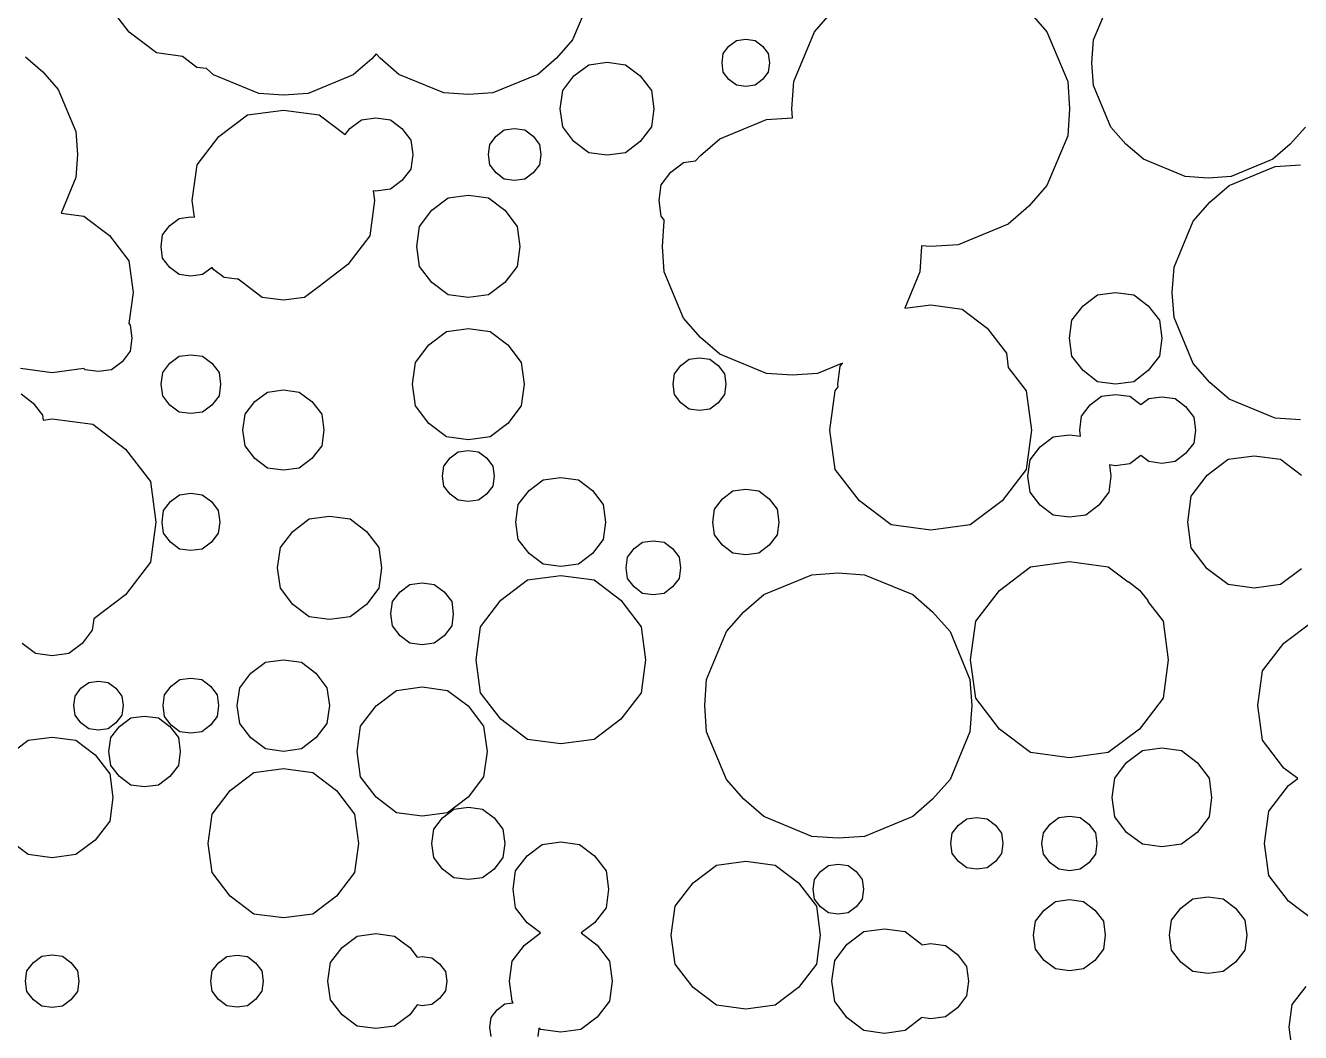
# Model space of a CAD drawing. Extents: x 58 to 158, y 90 to 190.
# Drawn here: x 101 to 122.37, y 139.88 to 156.76 of the extents above; entities that cross this region are included whole.
import ezdxf

# ---------------------------------------------------------------- set-up
doc = ezdxf.new("R2010")
doc.units = 0
doc.layers.get('0').update_dxf_attribs({"linetype": 'CONTINUOUS'})

msp = doc.modelspace()

# ---------------------------------------------------------------- linework, layer by layer
at = {"color": 9}
for p, q in [((102.742, 156.654), (102.391, 157.11)), ((110.484, 157.27), (110.173, 156.523)), ((103.201, 156.305), (102.742, 156.654)), ((110.173, 156.523), (109.901, 156.215)), ((103.633, 156.247), (103.201, 156.305)), ((103.876, 156.063), (103.633, 156.247)), ((106.881, 156.291), (106.806, 156.208)), ((106.95, 156.215), (106.881, 156.291)), ((107.261, 155.944), (106.95, 156.215)), ((109.901, 156.215), (109.59, 155.944)), ((104.035, 156.042), (103.876, 156.063)), ((104.156, 155.936), (104.035, 156.042)), ((106.806, 156.208), (106.495, 155.936)), ((104.912, 155.626), (104.156, 155.936)), ((106.495, 155.936), (105.739, 155.626)), ((108.013, 155.634), (107.261, 155.944)), ((109.59, 155.944), (108.838, 155.634)), ((105.325, 155.598), (104.912, 155.626)), ((105.739, 155.626), (105.325, 155.598)), ((108.426, 155.607), (108.013, 155.634)), ((108.838, 155.634), (108.426, 155.607)), ((107.813, 153.666), (108.087, 153.873)), ((108.087, 153.873), (108.426, 153.919)), ((108.426, 153.919), (108.765, 153.873)), ((108.765, 153.873), (109.036, 153.666)), ((107.607, 153.396), (107.813, 153.666)), ((109.036, 153.666), (109.244, 153.396)), ((107.561, 153.06), (107.607, 153.396)), ((109.244, 153.396), (109.289, 153.06)), ((107.607, 152.724), (107.561, 153.06)), ((109.289, 153.06), (109.244, 152.724)), ((107.813, 152.454), (107.607, 152.724)), ((109.244, 152.724), (109.036, 152.454)), ((108.087, 152.247), (107.813, 152.454)), ((109.036, 152.454), (108.765, 152.247)), ((108.426, 152.202), (108.087, 152.247)), ((108.765, 152.247), (108.426, 152.202)), ((108.119, 149.513), (108.256, 149.616)), ((108.256, 149.616), (108.426, 149.64)), ((108.426, 149.64), (108.595, 149.616)), ((108.595, 149.616), (108.73, 149.513)), ((107.993, 149.21), (108.016, 149.378)), ((108.016, 149.378), (108.119, 149.513)), ((108.73, 149.513), (108.835, 149.378)), ((108.835, 149.378), (108.857, 149.21)), ((108.016, 149.042), (107.993, 149.21)), ((108.857, 149.21), (108.835, 149.042)), ((108.119, 148.907), (108.016, 149.042)), ((108.835, 149.042), (108.73, 148.907)), ((108.256, 148.803), (108.119, 148.907)), ((108.426, 148.781), (108.256, 148.803)), ((108.595, 148.803), (108.426, 148.781)), ((108.73, 148.907), (108.595, 148.803)), ((104.779, 145.903), (105.023, 146.086)), ((105.023, 146.086), (105.325, 146.126)), ((105.325, 146.126), (105.628, 146.086)), ((105.628, 146.086), (105.87, 145.903)), ((103.446, 145.688), (103.592, 145.798)), ((103.592, 145.798), (103.775, 145.822)), ((103.775, 145.822), (103.958, 145.798)), ((103.958, 145.798), (104.104, 145.688)), ((104.594, 145.661), (104.779, 145.903)), ((105.87, 145.903), (106.055, 145.661)), ((103.31, 145.36), (103.335, 145.542)), ((103.335, 145.542), (103.446, 145.688)), ((104.104, 145.688), (104.215, 145.542)), ((104.215, 145.542), (104.24, 145.36)), ((104.553, 145.36), (104.594, 145.661)), ((106.055, 145.661), (106.097, 145.36)), ((103.335, 145.179), (103.31, 145.36)), ((104.24, 145.36), (104.215, 145.179)), ((104.594, 145.059), (104.553, 145.36)), ((106.097, 145.36), (106.055, 145.059)), ((103.446, 145.033), (103.335, 145.179)), ((104.215, 145.179), (104.104, 145.033)), ((103.592, 144.923), (103.446, 145.033)), ((103.775, 144.898), (103.592, 144.923)), ((103.958, 144.923), (103.775, 144.898)), ((104.104, 145.033), (103.958, 144.923)), ((104.779, 144.818), (104.594, 145.059)), ((106.055, 145.059), (105.87, 144.818)), ((105.023, 144.635), (104.779, 144.818)), ((105.87, 144.818), (105.628, 144.635)), ((105.325, 144.593), (105.023, 144.635)), ((105.628, 144.635), (105.325, 144.593)), ((112.191, 142.387), (112.586, 142.686)), ((112.586, 142.686), (113.075, 142.751)), ((113.075, 142.751), (113.566, 142.686)), ((113.566, 142.686), (113.958, 142.387)), ((114.226, 142.444), (114.328, 142.576)), ((114.328, 142.576), (114.46, 142.677)), ((114.46, 142.677), (114.625, 142.699)), ((114.625, 142.699), (114.791, 142.677)), ((114.791, 142.677), (114.923, 142.576)), ((114.923, 142.576), (115.024, 142.444)), ((111.893, 141.997), (112.191, 142.387)), ((113.958, 142.387), (114.259, 141.997)), ((114.204, 142.28), (114.226, 142.444)), ((115.024, 142.444), (115.047, 142.28)), ((114.226, 142.116), (114.204, 142.28)), ((114.328, 141.985), (114.226, 142.116)), ((115.024, 142.116), (114.923, 141.985)), ((115.047, 142.28), (115.024, 142.116)), ((111.826, 141.511), (111.893, 141.997)), ((114.259, 141.997), (114.323, 141.511)), ((114.46, 141.884), (114.328, 141.985)), ((114.923, 141.985), (114.791, 141.884)), ((114.625, 141.862), (114.46, 141.884)), ((114.791, 141.884), (114.625, 141.862)), ((111.893, 141.023), (111.826, 141.511)), ((114.323, 141.511), (114.259, 141.023)), ((112.191, 140.633), (111.893, 141.023)), ((114.259, 141.023), (113.958, 140.633)), ((112.586, 140.335), (112.191, 140.633)), ((113.958, 140.633), (113.566, 140.335)), ((113.075, 140.269), (112.586, 140.335)), ((113.566, 140.335), (113.075, 140.269))]:
    msp.add_line(p, q, dxfattribs=at)
at = {"color": 132}
for p, q in [((118.904, 156.522), (119.195, 157.219)), ((118.878, 156.14), (118.904, 156.522)), ((118.904, 155.758), (118.878, 156.14)), ((119.195, 155.061), (118.904, 155.758)), ((119.448, 154.773), (119.195, 155.061)), ((122.455, 155.061), (122.202, 154.773)), ((119.739, 154.521), (119.448, 154.773)), ((122.202, 154.773), (121.912, 154.521)), ((120.44, 154.231), (119.739, 154.521)), ((121.912, 154.521), (121.21, 154.231)), ((120.825, 154.205), (120.44, 154.231)), ((121.21, 154.231), (120.825, 154.205)), ((118.728, 152.064), (118.971, 152.248)), ((118.971, 152.248), (119.275, 152.289)), ((119.275, 152.289), (119.579, 152.248)), ((119.579, 152.248), (119.822, 152.064)), ((118.541, 151.821), (118.728, 152.064)), ((119.822, 152.064), (120.008, 151.821)), ((118.502, 151.519), (118.541, 151.821)), ((120.008, 151.821), (120.049, 151.519)), ((118.541, 151.219), (118.502, 151.519)), ((120.049, 151.519), (120.008, 151.219)), ((118.728, 150.977), (118.541, 151.219)), ((120.008, 151.219), (119.822, 150.977)), ((118.971, 150.792), (118.728, 150.977)), ((119.822, 150.977), (119.579, 150.792)), ((119.275, 150.752), (118.971, 150.792)), ((119.579, 150.792), (119.275, 150.752)), ((122.096, 146.407), (122.566, 146.764)), ((121.737, 145.941), (122.096, 146.407)), ((121.659, 145.36), (121.737, 145.941)), ((121.737, 144.779), (121.659, 145.36)), ((122.096, 144.312), (121.737, 144.779)), ((104.83, 144.236), (105.325, 144.303)), ((105.325, 144.303), (105.82, 144.236)), ((122.327, 144.137), (122.096, 144.312)), ((104.435, 143.935), (104.83, 144.236)), ((105.82, 144.236), (106.216, 143.935)), ((122.174, 144.02), (122.327, 144.137)), ((104.132, 143.542), (104.435, 143.935)), ((106.216, 143.935), (106.518, 143.542)), ((121.842, 143.589), (122.174, 144.02)), ((104.065, 143.05), (104.132, 143.542)), ((106.518, 143.542), (106.586, 143.05)), ((121.769, 143.05), (121.842, 143.589)), ((104.132, 142.559), (104.065, 143.05)), ((106.586, 143.05), (106.518, 142.559)), ((121.842, 142.511), (121.769, 143.05)), ((104.435, 142.165), (104.132, 142.559)), ((106.518, 142.559), (106.216, 142.165)), ((122.174, 142.08), (121.842, 142.511)), ((104.83, 141.864), (104.435, 142.165)), ((106.216, 142.165), (105.82, 141.864)), ((122.608, 141.751), (122.174, 142.08)), ((105.325, 141.799), (104.83, 141.864)), ((105.82, 141.864), (105.325, 141.799))]:
    msp.add_line(p, q, dxfattribs=at)
at = {"color": 15}
for p, q in [((114.227, 156.659), (114.53, 157.004)), ((117.821, 157.004), (118.124, 156.659)), ((113.88, 155.827), (114.227, 156.659)), ((118.124, 156.659), (118.471, 155.827)), ((113.848, 155.37), (113.88, 155.827)), ((118.471, 155.827), (118.502, 155.37)), ((113.859, 155.217), (113.848, 155.37)), ((118.502, 155.37), (118.471, 154.914)), ((112.638, 154.867), (113.421, 155.189)), ((113.421, 155.189), (113.851, 155.218)), ((113.851, 155.218), (113.859, 155.217)), ((112.314, 154.585), (112.638, 154.867)), ((118.471, 154.914), (118.124, 154.08)), ((112.234, 154.495), (112.314, 154.585)), ((111.658, 154.095), (111.821, 154.306)), ((111.821, 154.306), (112.034, 154.468)), ((112.034, 154.468), (112.234, 154.495)), ((111.622, 153.831), (111.658, 154.095)), ((118.124, 154.08), (117.821, 153.735)), ((111.658, 153.566), (111.622, 153.831)), ((117.821, 153.735), (117.474, 153.434)), ((111.711, 153.497), (111.658, 153.566)), ((111.679, 153.06), (111.706, 153.486)), ((111.706, 153.486), (111.711, 153.497)), ((117.474, 153.434), (116.634, 153.089)), ((111.706, 152.634), (111.679, 153.06)), ((116.021, 153.06), (115.994, 152.634)), ((116.175, 153.059), (116.021, 153.069)), ((116.021, 153.069), (116.021, 153.06)), ((116.634, 153.089), (116.175, 153.059)), ((112.032, 151.856), (111.706, 152.634)), ((115.994, 152.634), (115.739, 152.023)), ((115.739, 152.023), (116.175, 152.08)), ((116.175, 152.08), (116.701, 152.01)), ((116.701, 152.01), (117.122, 151.69)), ((112.314, 151.535), (112.032, 151.856)), ((112.638, 151.253), (112.314, 151.535)), ((117.122, 151.69), (117.443, 151.273)), ((111.988, 151.061), (112.127, 151.167)), ((112.127, 151.167), (112.3, 151.19)), ((112.3, 151.19), (112.474, 151.167)), ((112.474, 151.167), (112.613, 151.061)), ((113.421, 150.931), (112.638, 151.253)), ((114.697, 151.102), (114.279, 150.931)), ((114.66, 151.055), (114.697, 151.102)), ((117.443, 151.273), (117.476, 151.029)), ((111.858, 150.75), (111.882, 150.923)), ((111.882, 150.923), (111.988, 151.061)), ((112.613, 151.061), (112.72, 150.923)), ((112.72, 150.923), (112.743, 150.75)), ((113.851, 150.902), (113.421, 150.931)), ((114.279, 150.931), (113.851, 150.902)), ((114.618, 150.75), (114.66, 151.055)), ((117.476, 151.029), (117.777, 150.639)), ((111.882, 150.578), (111.858, 150.75)), ((112.743, 150.75), (112.72, 150.578)), ((114.574, 150.639), (114.625, 150.705)), ((114.625, 150.705), (114.618, 150.75)), ((111.988, 150.439), (111.882, 150.578)), ((112.72, 150.578), (112.613, 150.439)), ((114.485, 149.98), (114.574, 150.639)), ((117.777, 150.639), (117.865, 149.98)), ((118.849, 150.403), (119.039, 150.547)), ((119.039, 150.547), (119.275, 150.578)), ((119.275, 150.578), (119.512, 150.547)), ((119.512, 150.547), (119.696, 150.408)), ((119.696, 150.408), (119.83, 150.508)), ((119.83, 150.508), (120.051, 150.538)), ((120.051, 150.538), (120.27, 150.508)), ((120.27, 150.508), (120.448, 150.374)), ((112.127, 150.333), (111.988, 150.439)), ((112.3, 150.311), (112.127, 150.333)), ((112.474, 150.333), (112.3, 150.311)), ((112.613, 150.439), (112.474, 150.333)), ((118.704, 150.215), (118.849, 150.403)), ((120.448, 150.374), (120.583, 150.199)), ((118.673, 149.98), (118.704, 150.215)), ((120.583, 150.199), (120.612, 149.98)), ((114.574, 149.321), (114.485, 149.98)), ((117.865, 149.98), (117.777, 149.321)), ((118.008, 149.699), (118.227, 149.866)), ((118.227, 149.866), (118.5, 149.902)), ((118.5, 149.902), (118.686, 149.877)), ((118.686, 149.877), (118.673, 149.98)), ((120.612, 149.98), (120.583, 149.761)), ((117.84, 149.481), (118.008, 149.699)), ((120.583, 149.761), (120.448, 149.586)), ((117.804, 149.21), (117.84, 149.481)), ((119.275, 149.382), (119.172, 149.396)), ((119.172, 149.396), (119.196, 149.21)), ((119.512, 149.414), (119.275, 149.382)), ((119.696, 149.553), (119.512, 149.414)), ((119.83, 149.453), (119.696, 149.553)), ((120.051, 149.422), (119.83, 149.453)), ((120.27, 149.453), (120.051, 149.422)), ((120.448, 149.586), (120.27, 149.453)), ((114.979, 148.792), (114.574, 149.321)), ((117.777, 149.321), (117.37, 148.792)), ((117.84, 148.939), (117.804, 149.21)), ((119.196, 149.21), (119.16, 148.939)), ((115.511, 148.389), (114.979, 148.792)), ((117.37, 148.792), (116.838, 148.389)), ((118.008, 148.721), (117.84, 148.939)), ((119.16, 148.939), (118.992, 148.721)), ((118.227, 148.555), (118.008, 148.721)), ((118.5, 148.518), (118.227, 148.555)), ((118.773, 148.555), (118.5, 148.518)), ((118.992, 148.721), (118.773, 148.555)), ((116.175, 148.3), (115.511, 148.389)), ((116.838, 148.389), (116.175, 148.3)), ((107.155, 147.104), (107.28, 147.267)), ((107.28, 147.267), (107.446, 147.392)), ((107.446, 147.392), (107.649, 147.42)), ((107.649, 147.42), (107.855, 147.392)), ((107.855, 147.392), (108.02, 147.267)), ((108.02, 147.267), (108.146, 147.104)), ((107.127, 146.9), (107.155, 147.104)), ((108.146, 147.104), (108.173, 146.9)), ((107.155, 146.696), (107.127, 146.9)), ((108.173, 146.9), (108.146, 146.696)), ((107.28, 146.532), (107.155, 146.696)), ((108.146, 146.696), (108.02, 146.532)), ((107.446, 146.408), (107.28, 146.532)), ((107.649, 146.381), (107.446, 146.408)), ((107.855, 146.408), (107.649, 146.381)), ((108.02, 146.532), (107.855, 146.408)), ((101.933, 145.65), (102.063, 145.748)), ((102.063, 145.748), (102.225, 145.77)), ((102.225, 145.77), (102.387, 145.748)), ((102.387, 145.748), (102.517, 145.65)), ((101.834, 145.521), (101.933, 145.65)), ((102.517, 145.65), (102.616, 145.521)), ((101.812, 145.36), (101.834, 145.521)), ((101.834, 145.2), (101.812, 145.36)), ((102.616, 145.521), (102.638, 145.36)), ((102.638, 145.36), (102.616, 145.2)), ((101.933, 145.07), (101.834, 145.2)), ((102.616, 145.2), (102.517, 145.07)), ((102.063, 144.972), (101.933, 145.07)), ((102.225, 144.95), (102.063, 144.972)), ((102.387, 144.972), (102.225, 144.95)), ((102.517, 145.07), (102.387, 144.972))]:
    msp.add_line(p, q, dxfattribs=at)
at = {"color": 142}
for p, q in [((112.794, 156.42), (112.919, 156.515)), ((112.919, 156.515), (113.075, 156.536)), ((113.075, 156.536), (113.232, 156.515)), ((113.232, 156.515), (113.357, 156.42)), ((101.001, 156.242), (101.296, 155.986)), ((112.677, 156.14), (112.697, 156.296)), ((112.697, 156.296), (112.794, 156.42)), ((113.357, 156.42), (113.453, 156.296)), ((113.453, 156.296), (113.473, 156.14)), ((112.697, 155.984), (112.677, 156.14)), ((113.473, 156.14), (113.453, 155.984)), ((101.296, 155.986), (101.552, 155.694)), ((112.794, 155.86), (112.697, 155.984)), ((112.919, 155.765), (112.794, 155.86)), ((113.357, 155.86), (113.232, 155.765)), ((113.453, 155.984), (113.357, 155.86)), ((101.552, 155.694), (101.847, 154.988)), ((113.075, 155.744), (112.919, 155.765)), ((113.232, 155.765), (113.075, 155.744)), ((101.847, 154.988), (101.873, 154.601)), ((101.873, 154.601), (101.847, 154.214)), ((101.847, 154.214), (101.599, 153.618)), ((101.599, 153.618), (101.983, 153.567)), ((101.983, 153.567), (102.41, 153.243)), ((102.41, 153.243), (102.736, 152.819)), ((102.736, 152.819), (102.807, 152.29)), ((102.807, 152.29), (102.737, 151.765)), ((102.737, 151.765), (102.756, 151.739)), ((102.756, 151.739), (102.785, 151.519)), ((102.785, 151.519), (102.756, 151.302)), ((102.756, 151.302), (102.621, 151.127)), ((102.621, 151.127), (102.445, 150.993)), ((101.45, 150.942), (100.918, 151.012)), ((101.979, 151.012), (101.45, 150.942)), ((102.005, 150.993), (101.979, 151.012)), ((102.225, 150.963), (102.005, 150.993)), ((102.445, 150.993), (102.225, 150.963)), ((112.684, 148.83), (112.857, 148.962)), ((112.857, 148.962), (113.075, 148.991)), ((113.075, 148.991), (113.293, 148.962)), ((113.293, 148.962), (113.468, 148.83)), ((103.316, 148.63), (103.433, 148.781)), ((103.433, 148.781), (103.584, 148.896)), ((103.584, 148.896), (103.775, 148.922)), ((103.775, 148.922), (103.965, 148.896)), ((103.965, 148.896), (104.118, 148.781)), ((104.118, 148.781), (104.235, 148.63)), ((112.55, 148.656), (112.684, 148.83)), ((113.468, 148.83), (113.6, 148.656)), ((103.291, 148.439), (103.316, 148.63)), ((104.235, 148.63), (104.26, 148.439)), ((112.521, 148.439), (112.55, 148.656)), ((113.6, 148.656), (113.629, 148.439)), ((103.316, 148.251), (103.291, 148.439)), ((104.26, 148.439), (104.235, 148.251)), ((112.55, 148.225), (112.521, 148.439)), ((113.629, 148.439), (113.6, 148.225)), ((103.433, 148.099), (103.316, 148.251)), ((103.584, 147.983), (103.433, 148.099)), ((104.118, 148.099), (103.965, 147.983)), ((104.235, 148.251), (104.118, 148.099)), ((112.684, 148.051), (112.55, 148.225)), ((113.6, 148.225), (113.468, 148.051)), ((103.775, 147.959), (103.584, 147.983)), ((103.965, 147.983), (103.775, 147.959)), ((112.857, 147.919), (112.684, 148.051)), ((113.075, 147.89), (112.857, 147.919)), ((113.293, 147.919), (113.075, 147.89)), ((113.468, 148.051), (113.293, 147.919)), ((117.329, 147.293), (117.85, 147.689)), ((117.85, 147.689), (118.5, 147.775)), ((118.5, 147.775), (119.149, 147.689)), ((119.149, 147.689), (119.484, 147.435)), ((113.377, 147.221), (114.183, 147.554)), ((114.183, 147.554), (114.625, 147.584)), ((114.625, 147.584), (115.068, 147.554)), ((115.068, 147.554), (115.874, 147.221)), ((116.932, 146.776), (117.329, 147.293)), ((119.484, 147.435), (119.498, 147.434)), ((119.498, 147.434), (119.676, 147.298)), ((119.676, 147.298), (119.812, 147.121)), ((113.043, 146.932), (113.377, 147.221)), ((115.874, 147.221), (116.207, 146.932)), ((119.812, 147.121), (119.814, 147.108)), ((119.814, 147.108), (120.069, 146.776)), ((112.751, 146.601), (113.043, 146.932)), ((116.207, 146.932), (116.499, 146.601)), ((112.418, 145.799), (112.751, 146.601)), ((116.499, 146.601), (116.833, 145.799)), ((116.844, 146.13), (116.932, 146.776)), ((120.069, 146.776), (120.155, 146.13)), ((116.932, 145.485), (116.844, 146.13)), ((120.155, 146.13), (120.069, 145.485)), ((112.387, 145.36), (112.418, 145.799)), ((116.833, 145.799), (116.863, 145.36)), ((112.418, 144.921), (112.387, 145.36)), ((116.863, 145.36), (116.833, 144.921)), ((117.329, 144.967), (116.932, 145.485)), ((120.069, 145.485), (119.672, 144.967)), ((112.751, 144.119), (112.418, 144.921)), ((116.833, 144.921), (116.499, 144.119)), ((117.85, 144.572), (117.329, 144.967)), ((119.672, 144.967), (119.149, 144.572)), ((118.5, 144.485), (117.85, 144.572)), ((119.149, 144.572), (118.5, 144.485)), ((113.043, 143.789), (112.751, 144.119)), ((116.499, 144.119), (116.207, 143.789)), ((113.377, 143.498), (113.043, 143.789)), ((116.207, 143.789), (115.874, 143.498)), ((114.183, 143.166), (113.377, 143.498)), ((115.874, 143.498), (115.068, 143.166)), ((114.625, 143.137), (114.183, 143.166)), ((115.068, 143.166), (114.625, 143.137)), ((104.134, 140.911), (104.24, 141.048)), ((104.24, 141.048), (104.378, 141.152)), ((104.378, 141.152), (104.55, 141.176)), ((104.55, 141.176), (104.723, 141.152)), ((104.723, 141.152), (104.86, 141.048)), ((104.86, 141.048), (104.965, 140.911)), ((104.112, 140.74), (104.134, 140.911)), ((104.965, 140.911), (104.988, 140.74)), ((104.134, 140.57), (104.112, 140.74)), ((104.988, 140.74), (104.965, 140.57)), ((104.24, 140.432), (104.134, 140.57)), ((104.378, 140.327), (104.24, 140.432)), ((104.86, 140.432), (104.723, 140.327)), ((104.965, 140.57), (104.86, 140.432)), ((104.55, 140.305), (104.378, 140.327)), ((104.723, 140.327), (104.55, 140.305))]:
    msp.add_line(p, q, dxfattribs=at)
at = {"color": 102}
for p, q in [((110.196, 155.921), (110.443, 156.108)), ((110.443, 156.108), (110.75, 156.15)), ((110.75, 156.15), (111.058, 156.108)), ((111.058, 156.108), (111.304, 155.921)), ((110.007, 155.676), (110.196, 155.921)), ((111.304, 155.921), (111.493, 155.676)), ((109.966, 155.37), (110.007, 155.676)), ((111.493, 155.676), (111.534, 155.37)), ((110.007, 155.064), (109.966, 155.37)), ((111.534, 155.37), (111.493, 155.064)), ((108.89, 154.908), (109.028, 155.013)), ((109.028, 155.013), (109.2, 155.036)), ((109.2, 155.036), (109.372, 155.013)), ((109.372, 155.013), (109.51, 154.908)), ((110.196, 154.818), (110.007, 155.064)), ((111.493, 155.064), (111.304, 154.818)), ((108.762, 154.601), (108.784, 154.772)), ((108.784, 154.772), (108.89, 154.908)), ((109.51, 154.908), (109.616, 154.772)), ((109.616, 154.772), (109.639, 154.601)), ((110.443, 154.632), (110.196, 154.818)), ((111.304, 154.818), (111.058, 154.632)), ((108.784, 154.428), (108.762, 154.601)), ((109.639, 154.601), (109.616, 154.428)), ((110.75, 154.591), (110.443, 154.632)), ((111.058, 154.632), (110.75, 154.591)), ((108.89, 154.292), (108.784, 154.428)), ((109.028, 154.187), (108.89, 154.292)), ((109.51, 154.292), (109.372, 154.187)), ((109.616, 154.428), (109.51, 154.292)), ((109.2, 154.164), (109.028, 154.187)), ((109.372, 154.187), (109.2, 154.164)), ((100.928, 150.586), (101.132, 150.434)), ((101.132, 150.434), (101.286, 150.231)), ((101.286, 150.231), (101.297, 150.147)), ((101.297, 150.147), (101.45, 150.168)), ((101.45, 150.168), (102.132, 150.077)), ((102.132, 150.077), (102.679, 149.662)), ((102.679, 149.662), (103.096, 149.117)), ((103.096, 149.117), (103.189, 148.439)), ((103.189, 148.439), (103.096, 147.763)), ((103.096, 147.763), (102.679, 147.219)), ((102.679, 147.219), (102.146, 146.813)), ((102.146, 146.813), (102.12, 146.625)), ((102.12, 146.625), (101.95, 146.403)), ((101.173, 146.235), (100.949, 146.403)), ((101.95, 146.403), (101.728, 146.235)), ((101.45, 146.197), (101.173, 146.235)), ((101.728, 146.235), (101.45, 146.197)), ((117.93, 141.745), (118.074, 141.932)), ((118.074, 141.932), (118.265, 142.076)), ((118.265, 142.076), (118.5, 142.107)), ((118.5, 142.107), (118.736, 142.076)), ((118.736, 142.076), (118.925, 141.932)), ((118.925, 141.932), (119.07, 141.745)), ((117.898, 141.511), (117.93, 141.745)), ((119.07, 141.745), (119.101, 141.511)), ((106.309, 141.303), (106.561, 141.494)), ((106.561, 141.494), (106.875, 141.537)), ((106.875, 141.537), (107.189, 141.494)), ((107.189, 141.494), (107.442, 141.303)), ((117.93, 141.275), (117.898, 141.511)), ((119.101, 141.511), (119.07, 141.275)), ((106.116, 141.053), (106.309, 141.303)), ((107.442, 141.303), (107.567, 141.141)), ((118.074, 141.088), (117.93, 141.275)), ((119.07, 141.275), (118.925, 141.088)), ((106.073, 140.74), (106.116, 141.053)), ((107.567, 141.141), (107.649, 141.152)), ((107.649, 141.152), (107.812, 141.131)), ((107.812, 141.131), (107.943, 141.031)), ((118.265, 140.944), (118.074, 141.088)), ((118.925, 141.088), (118.736, 140.944)), ((107.943, 141.031), (108.042, 140.902)), ((108.042, 140.902), (108.064, 140.74)), ((118.5, 140.913), (118.265, 140.944)), ((118.736, 140.944), (118.5, 140.913)), ((106.116, 140.428), (106.073, 140.74)), ((108.064, 140.74), (108.042, 140.578)), ((106.309, 140.177), (106.116, 140.428)), ((107.943, 140.448), (107.812, 140.351)), ((108.042, 140.578), (107.943, 140.448)), ((107.567, 140.34), (107.442, 140.177)), ((107.649, 140.328), (107.567, 140.34)), ((107.812, 140.351), (107.649, 140.328)), ((106.561, 139.985), (106.309, 140.177)), ((106.875, 139.944), (106.561, 139.985)), ((107.189, 139.985), (106.875, 139.944)), ((107.442, 140.177), (107.189, 139.985))]:
    msp.add_line(p, q, dxfattribs=at)
at = {"color": 213}
for p, q in [((104.244, 154.904), (104.725, 155.268)), ((104.725, 155.268), (105.325, 155.347)), ((105.325, 155.347), (105.924, 155.268)), ((105.924, 155.268), (106.361, 154.937)), ((106.437, 155.035), (106.633, 155.182)), ((106.633, 155.182), (106.875, 155.215)), ((106.875, 155.215), (107.118, 155.182)), ((107.118, 155.182), (107.313, 155.035)), ((106.361, 154.937), (106.437, 155.035)), ((107.313, 155.035), (107.462, 154.842)), ((103.878, 154.426), (104.244, 154.904)), ((107.462, 154.842), (107.494, 154.601)), ((107.494, 154.601), (107.462, 154.358)), ((103.797, 153.831), (103.878, 154.426)), ((107.462, 154.358), (107.313, 154.165)), ((107.313, 154.165), (107.118, 154.018)), ((106.875, 153.985), (106.831, 153.99)), ((106.831, 153.99), (106.853, 153.831)), ((107.118, 154.018), (106.875, 153.985)), ((103.835, 153.548), (103.797, 153.831)), ((106.853, 153.831), (106.772, 153.235)), ((103.422, 153.411), (103.579, 153.53)), ((103.579, 153.53), (103.775, 153.556)), ((103.775, 153.556), (103.835, 153.548)), ((103.276, 153.06), (103.302, 153.254)), ((103.302, 153.254), (103.422, 153.411)), ((106.772, 153.235), (106.405, 152.757)), ((103.302, 152.866), (103.276, 153.06)), ((103.422, 152.709), (103.302, 152.866)), ((103.579, 152.59), (103.422, 152.709)), ((103.775, 152.564), (103.579, 152.59)), ((103.972, 152.59), (103.775, 152.564)), ((104.129, 152.709), (103.972, 152.59)), ((104.158, 152.67), (104.129, 152.709)), ((104.333, 152.538), (104.158, 152.67)), ((106.405, 152.757), (105.973, 152.429)), ((104.55, 152.509), (104.333, 152.538)), ((104.568, 152.511), (104.55, 152.509)), ((104.677, 152.429), (104.568, 152.511)), ((104.683, 152.422), (104.677, 152.429)), ((104.968, 152.204), (104.683, 152.422)), ((105.967, 152.422), (105.682, 152.204)), ((105.973, 152.429), (105.967, 152.422)), ((105.325, 152.158), (104.968, 152.204)), ((105.682, 152.204), (105.325, 152.158)), ((109.681, 149.146), (109.976, 149.187)), ((109.976, 149.187), (110.269, 149.146)), ((109.263, 148.733), (109.444, 148.967)), ((109.444, 148.967), (109.681, 149.146)), ((110.269, 149.146), (110.506, 148.967)), ((110.506, 148.967), (110.687, 148.733)), ((109.223, 148.439), (109.263, 148.733)), ((110.687, 148.733), (110.727, 148.439)), ((109.263, 148.147), (109.223, 148.439)), ((110.727, 148.439), (110.687, 148.147)), ((109.444, 147.912), (109.263, 148.147)), ((110.687, 148.147), (110.506, 147.912)), ((109.681, 147.733), (109.444, 147.912)), ((110.506, 147.912), (110.269, 147.733)), ((109.976, 147.694), (109.681, 147.733)), ((110.269, 147.733), (109.976, 147.694)), ((108.971, 147.128), (109.418, 147.467)), ((109.418, 147.467), (109.976, 147.541)), ((109.976, 147.541), (110.532, 147.467)), ((110.532, 147.467), (110.979, 147.128)), ((108.629, 146.684), (108.971, 147.128)), ((110.979, 147.128), (111.321, 146.684)), ((108.555, 146.13), (108.629, 146.684)), ((111.321, 146.684), (111.395, 146.13)), ((108.629, 145.576), (108.555, 146.13)), ((111.395, 146.13), (111.321, 145.576)), ((108.971, 145.132), (108.629, 145.576)), ((111.321, 145.576), (110.979, 145.132)), ((102.577, 145.01), (102.766, 145.153)), ((102.766, 145.153), (103, 145.185)), ((103, 145.185), (103.234, 145.153)), ((103.234, 145.153), (103.423, 145.01)), ((109.418, 144.793), (108.971, 145.132)), ((110.979, 145.132), (110.532, 144.793)), ((102.434, 144.823), (102.577, 145.01)), ((103.423, 145.01), (103.566, 144.823)), ((102.402, 144.591), (102.434, 144.823)), ((103.566, 144.823), (103.598, 144.591)), ((109.976, 144.719), (109.418, 144.793)), ((110.532, 144.793), (109.976, 144.719)), ((102.434, 144.356), (102.402, 144.591)), ((103.598, 144.591), (103.566, 144.356)), ((102.577, 144.17), (102.434, 144.356)), ((103.566, 144.356), (103.423, 144.17)), ((102.766, 144.027), (102.577, 144.17)), ((103.423, 144.17), (103.234, 144.027)), ((103, 143.997), (102.766, 144.027)), ((103.234, 144.027), (103, 143.997)), ((114.777, 141.359), (115.054, 141.57)), ((115.054, 141.57), (115.4, 141.616)), ((115.4, 141.616), (115.746, 141.57)), ((115.746, 141.57), (116.023, 141.359)), ((114.566, 141.084), (114.777, 141.359)), ((116.023, 141.359), (116.029, 141.351)), ((116.029, 141.351), (116.175, 141.37)), ((116.175, 141.37), (116.424, 141.337)), ((116.424, 141.337), (116.623, 141.186)), ((101.028, 140.914), (101.136, 141.053)), ((101.136, 141.053), (101.276, 141.159)), ((101.276, 141.159), (101.45, 141.183)), ((101.45, 141.183), (101.625, 141.159)), ((101.625, 141.159), (101.764, 141.053)), ((101.764, 141.053), (101.872, 140.914)), ((114.519, 140.74), (114.566, 141.084)), ((116.623, 141.186), (116.776, 140.987)), ((101.005, 140.74), (101.028, 140.914)), ((101.872, 140.914), (101.895, 140.74)), ((116.776, 140.987), (116.809, 140.74)), ((101.028, 140.567), (101.005, 140.74)), ((101.895, 140.74), (101.872, 140.567)), ((114.566, 140.396), (114.519, 140.74)), ((116.809, 140.74), (116.776, 140.492)), ((101.136, 140.428), (101.028, 140.567)), ((101.276, 140.322), (101.136, 140.428)), ((101.764, 140.428), (101.625, 140.322)), ((101.872, 140.567), (101.764, 140.428)), ((116.776, 140.492), (116.623, 140.294)), ((101.45, 140.298), (101.276, 140.322)), ((101.625, 140.322), (101.45, 140.298)), ((114.777, 140.122), (114.566, 140.396)), ((116.623, 140.294), (116.424, 140.142)), ((115.054, 139.911), (114.777, 140.122)), ((116.023, 140.122), (115.746, 139.911)), ((116.029, 140.129), (116.023, 140.122)), ((116.175, 140.109), (116.029, 140.129)), ((116.424, 140.142), (116.175, 140.109)), ((115.4, 139.864), (115.054, 139.911)), ((115.746, 139.911), (115.4, 139.864))]:
    msp.add_line(p, q, dxfattribs=at)
at = {"color": 183}
for p, q in [((121.175, 154.08), (121.951, 154.398)), ((121.951, 154.398), (122.375, 154.427)), ((120.854, 153.802), (121.175, 154.08)), ((120.574, 153.483), (120.854, 153.802)), ((120.253, 152.713), (120.574, 153.483)), ((120.224, 152.29), (120.253, 152.713)), ((120.253, 151.868), (120.224, 152.29)), ((120.574, 151.098), (120.253, 151.868)), ((120.854, 150.779), (120.574, 151.098)), ((121.175, 150.501), (120.854, 150.779)), ((121.951, 150.181), (121.175, 150.501)), ((122.375, 150.154), (121.951, 150.181)), ((106.879, 145.355), (107.223, 145.616)), ((107.223, 145.616), (107.649, 145.673)), ((107.649, 145.673), (108.078, 145.616)), ((108.078, 145.616), (108.42, 145.355)), ((106.619, 145.015), (106.879, 145.355)), ((108.42, 145.355), (108.682, 145.015)), ((106.561, 144.591), (106.619, 145.015)), ((108.682, 145.015), (108.74, 144.591)), ((106.619, 144.165), (106.561, 144.591)), ((108.74, 144.591), (108.682, 144.165)), ((106.879, 143.824), (106.619, 144.165)), ((108.682, 144.165), (108.42, 143.824)), ((107.223, 143.565), (106.879, 143.824)), ((108.42, 143.824), (108.078, 143.565)), ((107.649, 143.508), (107.223, 143.565)), ((108.078, 143.565), (107.649, 143.508)), ((120.367, 141.964), (120.571, 142.118)), ((120.571, 142.118), (120.825, 142.153)), ((120.825, 142.153), (121.079, 142.118)), ((121.079, 142.118), (121.283, 141.964)), ((120.212, 141.763), (120.367, 141.964)), ((121.283, 141.964), (121.438, 141.763)), ((120.179, 141.511), (120.212, 141.763)), ((121.438, 141.763), (121.471, 141.511)), ((120.212, 141.259), (120.179, 141.511)), ((121.471, 141.511), (121.438, 141.259)), ((120.367, 141.056), (120.212, 141.259)), ((121.438, 141.259), (121.283, 141.056)), ((120.571, 140.902), (120.367, 141.056)), ((121.283, 141.056), (121.079, 140.902)), ((120.825, 140.867), (120.571, 140.902)), ((121.079, 140.902), (120.825, 140.867))]:
    msp.add_line(p, q, dxfattribs=at)
at = {"color": 52}
for p, q in [((107.763, 151.409), (108.058, 151.632)), ((108.058, 151.632), (108.426, 151.682)), ((108.426, 151.682), (108.793, 151.632)), ((108.793, 151.632), (109.088, 151.409)), ((107.537, 151.116), (107.763, 151.409)), ((109.088, 151.409), (109.313, 151.116)), ((103.303, 150.945), (103.423, 151.1)), ((103.423, 151.1), (103.58, 151.219)), ((103.58, 151.219), (103.775, 151.245)), ((103.775, 151.245), (103.97, 151.219)), ((103.97, 151.219), (104.127, 151.1)), ((104.127, 151.1), (104.247, 150.945)), ((107.488, 150.75), (107.537, 151.116)), ((109.313, 151.116), (109.363, 150.75)), ((103.277, 150.75), (103.303, 150.945)), ((104.247, 150.945), (104.273, 150.75)), ((103.303, 150.556), (103.277, 150.75)), ((104.273, 150.75), (104.247, 150.556)), ((107.537, 150.385), (107.488, 150.75)), ((109.363, 150.75), (109.313, 150.385)), ((103.423, 150.4), (103.303, 150.556)), ((104.247, 150.556), (104.127, 150.4)), ((103.58, 150.281), (103.423, 150.4)), ((103.775, 150.256), (103.58, 150.281)), ((103.97, 150.281), (103.775, 150.256)), ((104.127, 150.4), (103.97, 150.281)), ((107.763, 150.092), (107.537, 150.385)), ((109.313, 150.385), (109.088, 150.092)), ((108.058, 149.867), (107.763, 150.092)), ((109.088, 150.092), (108.793, 149.867)), ((108.426, 149.819), (108.058, 149.867)), ((108.793, 149.867), (108.426, 149.819)), ((105.757, 148.491), (106.101, 148.536)), ((106.101, 148.536), (106.443, 148.491)), ((105.483, 148.282), (105.757, 148.491)), ((106.443, 148.491), (106.717, 148.282)), ((105.275, 148.01), (105.483, 148.282)), ((106.717, 148.282), (106.926, 148.01)), ((111.202, 147.992), (111.345, 148.101)), ((111.345, 148.101), (111.525, 148.124)), ((111.525, 148.124), (111.705, 148.101)), ((111.705, 148.101), (111.849, 147.992)), ((105.228, 147.671), (105.275, 148.01)), ((106.926, 148.01), (106.972, 147.671)), ((111.092, 147.848), (111.202, 147.992)), ((111.849, 147.992), (111.959, 147.848)), ((105.275, 147.33), (105.228, 147.671)), ((106.972, 147.671), (106.926, 147.33)), ((111.069, 147.671), (111.092, 147.848)), ((111.092, 147.491), (111.069, 147.671)), ((111.959, 147.848), (111.982, 147.671)), ((111.982, 147.671), (111.959, 147.491)), ((111.202, 147.35), (111.092, 147.491)), ((111.959, 147.491), (111.849, 147.35)), ((105.483, 147.057), (105.275, 147.33)), ((106.926, 147.33), (106.717, 147.057)), ((111.345, 147.239), (111.202, 147.35)), ((111.849, 147.35), (111.705, 147.239)), ((105.757, 146.849), (105.483, 147.057)), ((106.717, 147.057), (106.443, 146.849)), ((111.525, 147.216), (111.345, 147.239)), ((111.705, 147.239), (111.525, 147.216)), ((106.101, 146.804), (105.757, 146.849)), ((106.443, 146.849), (106.101, 146.804)), ((107.993, 143.48), (108.184, 143.626)), ((108.184, 143.626), (108.426, 143.659)), ((108.426, 143.659), (108.665, 143.626)), ((108.665, 143.626), (108.858, 143.48)), ((107.845, 143.288), (107.993, 143.48)), ((108.858, 143.48), (109.006, 143.288)), ((116.641, 143.356), (116.779, 143.461)), ((116.779, 143.461), (116.95, 143.483)), ((116.95, 143.483), (117.121, 143.461)), ((117.121, 143.461), (117.259, 143.356)), ((107.812, 143.05), (107.845, 143.288)), ((109.006, 143.288), (109.037, 143.05)), ((116.514, 143.05), (116.537, 143.22)), ((116.537, 143.22), (116.641, 143.356)), ((117.259, 143.356), (117.364, 143.22)), ((117.364, 143.22), (117.385, 143.05)), ((107.845, 142.812), (107.812, 143.05)), ((109.037, 143.05), (109.006, 142.812)), ((116.537, 142.881), (116.514, 143.05)), ((117.385, 143.05), (117.364, 142.881)), ((107.993, 142.62), (107.845, 142.812)), ((109.006, 142.812), (108.858, 142.62)), ((116.641, 142.744), (116.537, 142.881)), ((117.364, 142.881), (117.259, 142.744)), ((108.184, 142.474), (107.993, 142.62)), ((108.858, 142.62), (108.665, 142.474)), ((116.779, 142.639), (116.641, 142.744)), ((116.95, 142.617), (116.779, 142.639)), ((117.121, 142.639), (116.95, 142.617)), ((117.259, 142.744), (117.121, 142.639)), ((108.426, 142.442), (108.184, 142.474)), ((108.665, 142.474), (108.426, 142.442))]:
    msp.add_line(p, q, dxfattribs=at)
at = {"color": 30}
for p, q in [((104.683, 150.245), (104.845, 150.457)), ((104.845, 150.457), (105.059, 150.618)), ((105.059, 150.618), (105.325, 150.654)), ((105.325, 150.654), (105.591, 150.618)), ((105.591, 150.618), (105.804, 150.457)), ((105.804, 150.457), (105.967, 150.245)), ((104.647, 149.98), (104.683, 150.245)), ((105.967, 150.245), (106.003, 149.98)), ((104.683, 149.716), (104.647, 149.98)), ((106.003, 149.98), (105.967, 149.716)), ((104.845, 149.503), (104.683, 149.716)), ((105.967, 149.716), (105.804, 149.503)), ((105.059, 149.342), (104.845, 149.503)), ((105.804, 149.503), (105.591, 149.342)), ((105.325, 149.306), (105.059, 149.342)), ((105.591, 149.342), (105.325, 149.306)), ((100.73, 144.536), (101.05, 144.778)), ((101.05, 144.778), (101.45, 144.832)), ((101.45, 144.832), (101.849, 144.778)), ((101.849, 144.778), (102.17, 144.536)), ((102.17, 144.536), (102.415, 144.217)), ((102.415, 144.217), (102.468, 143.82)), ((102.468, 143.82), (102.415, 143.424)), ((102.415, 143.424), (102.17, 143.105)), ((101.05, 142.861), (100.73, 143.105)), ((102.17, 143.105), (101.849, 142.861)), ((101.45, 142.809), (101.05, 142.861)), ((101.849, 142.861), (101.45, 142.809)), ((122.236, 140.346), (122.468, 140.648)), ((122.185, 139.97), (122.236, 140.346)), ((122.236, 139.594), (122.185, 139.97))]:
    msp.add_line(p, q, dxfattribs=at)
at = {"color": 242}
for p, q in [((120.81, 149.225), (121.161, 149.491)), ((121.161, 149.491), (121.599, 149.55)), ((121.599, 149.55), (122.038, 149.491)), ((122.038, 149.491), (122.389, 149.225)), ((120.542, 148.875), (120.81, 149.225)), ((120.483, 148.439), (120.542, 148.875)), ((120.542, 148.004), (120.483, 148.439)), ((120.81, 147.655), (120.542, 148.004)), ((121.161, 147.389), (120.81, 147.655)), ((122.389, 147.655), (122.038, 147.389)), ((121.599, 147.33), (121.161, 147.389)), ((122.038, 147.389), (121.599, 147.33)), ((119.459, 144.406), (119.723, 144.606)), ((119.723, 144.606), (120.051, 144.65)), ((120.051, 144.65), (120.377, 144.606)), ((120.377, 144.606), (120.64, 144.406)), ((119.26, 144.146), (119.459, 144.406)), ((120.64, 144.406), (120.842, 144.146)), ((119.216, 143.82), (119.26, 144.146)), ((120.842, 144.146), (120.884, 143.82)), ((119.26, 143.495), (119.216, 143.82)), ((120.884, 143.82), (120.842, 143.495)), ((118.175, 143.374), (118.32, 143.484)), ((118.32, 143.484), (118.5, 143.508)), ((118.5, 143.508), (118.681, 143.484)), ((118.681, 143.484), (118.825, 143.374)), ((119.459, 143.233), (119.26, 143.495)), ((120.842, 143.495), (120.64, 143.233)), ((118.04, 143.05), (118.063, 143.229)), ((118.063, 143.229), (118.175, 143.374)), ((118.825, 143.374), (118.936, 143.229)), ((118.936, 143.229), (118.961, 143.05)), ((119.723, 143.035), (119.459, 143.233)), ((120.64, 143.233), (120.377, 143.035)), ((109.409, 142.843), (109.66, 143.033)), ((109.66, 143.033), (109.976, 143.076)), ((109.976, 143.076), (110.29, 143.033)), ((110.29, 143.033), (110.542, 142.843)), ((118.063, 142.871), (118.04, 143.05)), ((118.961, 143.05), (118.936, 142.871)), ((120.051, 142.991), (119.723, 143.035)), ((120.377, 143.035), (120.051, 142.991)), ((109.216, 142.592), (109.409, 142.843)), ((110.542, 142.843), (110.734, 142.592)), ((118.175, 142.726), (118.063, 142.871)), ((118.936, 142.871), (118.825, 142.726)), ((109.174, 142.28), (109.216, 142.592)), ((110.734, 142.592), (110.776, 142.28)), ((118.32, 142.617), (118.175, 142.726)), ((118.5, 142.592), (118.32, 142.617)), ((118.681, 142.617), (118.5, 142.592)), ((118.825, 142.726), (118.681, 142.617)), ((109.216, 141.968), (109.174, 142.28)), ((110.776, 142.28), (110.734, 141.968)), ((109.409, 141.718), (109.216, 141.968)), ((110.734, 141.968), (110.542, 141.718)), ((109.633, 141.548), (109.409, 141.718)), ((110.542, 141.718), (110.317, 141.548)), ((109.365, 141.345), (109.633, 141.548)), ((110.317, 141.548), (110.585, 141.345)), ((109.159, 141.077), (109.365, 141.345)), ((110.585, 141.345), (110.792, 141.077)), ((109.113, 140.74), (109.159, 141.077)), ((110.792, 141.077), (110.837, 140.74)), ((109.159, 140.404), (109.113, 140.74)), ((110.837, 140.74), (110.792, 140.404)), ((109.179, 140.377), (109.159, 140.404)), ((110.792, 140.404), (110.585, 140.134)), ((108.81, 140.131), (108.909, 140.26)), ((108.909, 140.26), (109.039, 140.359)), ((109.039, 140.359), (109.179, 140.377)), ((108.788, 139.97), (108.81, 140.131)), ((110.585, 140.134), (110.313, 139.929)), ((108.81, 139.809), (108.788, 139.97)), ((109.609, 139.949), (109.591, 139.809)), ((109.637, 139.929), (109.609, 139.949)), ((109.976, 139.883), (109.637, 139.929)), ((110.313, 139.929), (109.976, 139.883))]:
    msp.add_line(p, q, dxfattribs=at)

doc.saveas('drawing.dxf')
